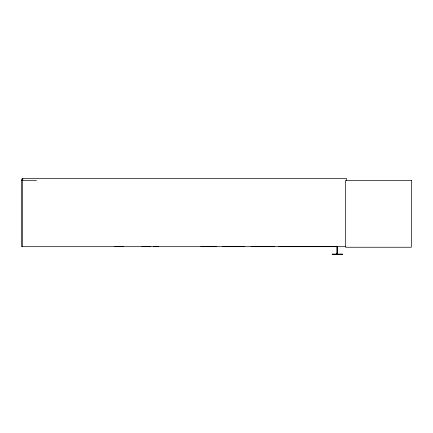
<?xml version="1.0" encoding="UTF-8"?>
<svg xmlns="http://www.w3.org/2000/svg" width="433" height="433" viewBox="0 0 433 433"><rect width="100%" height="100%" fill="white"/><g stroke="black" fill="none" stroke-linecap="round" stroke-linejoin="round"><path stroke-width="0.65" d="M332.208 254.49L342.308 254.539M342.243 254.122L342.243 254.631M114.718 246.615L123.649 246.594M278.311 246.615L283.691 246.594M222.692 246.615L244.65 246.626M271.632 246.615L274.576 246.594M23.003 179.067L21.65 179.067L21.65 246.686L345.74 246.686M21.65 180.323L36.502 180.323M200.869 246.648L216.522 246.626M251.005 246.648L270.804 246.648M337.058 253.933L337.459 253.933M158.808 246.615L153.477 246.594M150.819 246.615L141.883 246.594M346.416 180.399L346.416 178.369L22.413 178.369L22.413 246.686M342.314 254.631L342.308 254.074L332.208 254.074L332.273 254.631M337.567 254.631L337.561 253.657L336.95 253.657L336.955 254.631M337.464 246.599L337.464 254.631M337.399 246.599L337.399 254.631M337.28 246.686L283.896 246.686M337.118 246.599L337.118 254.631M337.058 246.599L337.058 254.631M411.35 180.323L345.653 180.323L345.653 247.243L411.35 247.243L411.35 180.323"/></g></svg>
